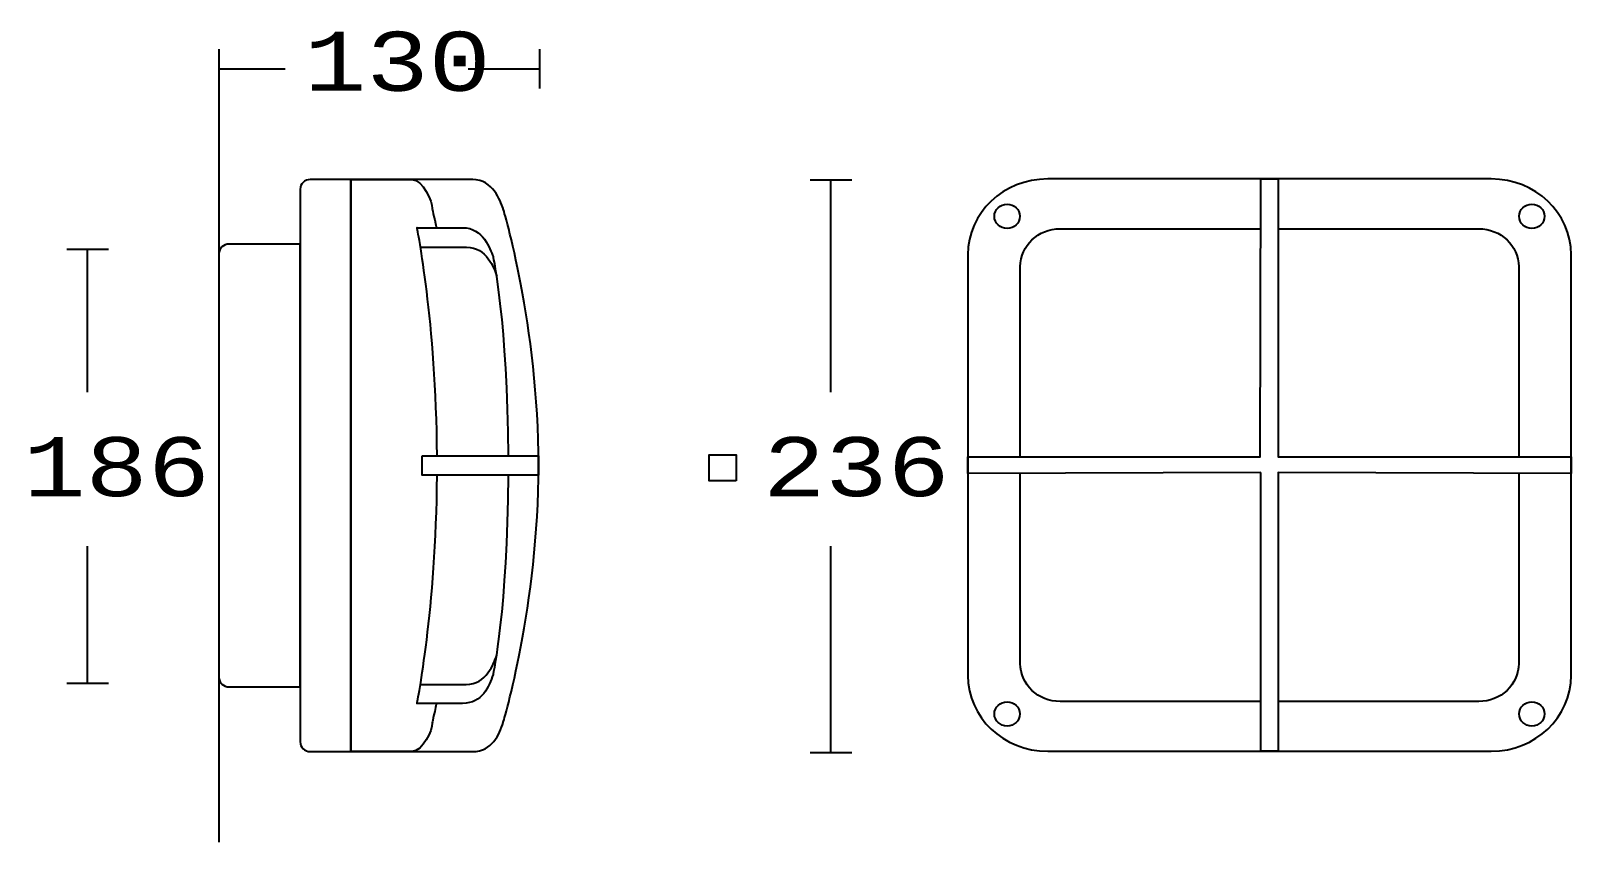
# Model space of a CAD drawing. Extents: x 33 to 259, y 0 to 119.
import ezdxf

# ---------------------------------------------------------------- set-up
doc = ezdxf.new("R2010")
doc.units = 0
doc.layers.add('LIVELLO_1', color=160, linetype='Continuous')
doc.styles.add('STD', font='txt')

# ---------------------------------------------------------------- blocks, each defined once
blk = doc.blocks.new('AI9-BLK1')
at = {"layer": 'LIVELLO_1', "color": 7}
for p, q in [((-69.83, 56.46), (-69.83, 50.66)), ((-22.8, 56.46), (-22.8, 50.66)), ((-69.83, 53.56), (-60.12, 53.56)), ((-69.83, 53.56), (-69.83, -59.96)), ((-33.23, 53.56), (-22.8, 53.56)), ((16.92, 37.28), (23.03, 37.28)), ((19.97, 6.12), (19.97, 37.28)), ((-92.16, 27.12), (-86.04, 27.12)), ((-89.1, 6.12), (-89.1, 27.12)), ((-89.1, -36.61), (-89.1, -16.5)), ((19.97, -46.77), (19.97, -16.5)), ((-92.16, -36.61), (-86.04, -36.61)), ((16.92, -46.77), (23.03, -46.77))]:
    blk.add_line(p, q, dxfattribs=at)
for points in [[(83.06, -5.7), (40.06, -5.82), (40.06, -3.39), (82.95, -3.39), (83.06, 37.4), (85.62, 37.4), (85.62, -3.39), (128.61, -3.39), (128.61, -5.82), (85.62, -5.7), (85.62, -46.61), (83.06, -46.61)], [(-40.02, -3.25), (-22.92, -3.25), (-22.92, -6.08), (-40.02, -6.08)], [(6.07, -6.92), (2.13, -6.92), (2.13, -3.08), (6.07, -3.08)]]:
    blk.add_lwpolyline(points, close=True, dxfattribs=at)
for centre, ratio in [((45.84, 31.92), 0.949556), ((122.84, 31.92), 0.949643), ((45.84, -41.13), 0.948454), ((122.84, -41.13), 0.948541)]:
    blk.add_ellipse(centre, major_axis=(-1.87, 0), ratio=ratio, dxfattribs=at)
for points, knots in [([(-50.47, -46.65), (-50.47, -46.65), (-56.42, -46.65), (-56.42, -46.65), (-57.24, -46.65), (-57.91, -46.02), (-57.91, -45.23), (-57.91, -45.23), (-57.91, 35.9), (-57.91, 35.9), (-57.91, 36.69), (-57.24, 37.32), (-56.42, 37.32), (-56.42, 37.32), (-50.47, 37.32), (-50.47, 37.32), (-50.47, 37.32), (-50.47, -46.65), (-50.47, -46.65)], [0, 0, 0, 0, 1, 1, 1, 2, 2, 2, 3, 3, 3, 4, 4, 4, 5, 5, 5, 6, 6, 6, 6]), ([(-37.88, -39.52), (-38.29, -41.36), (-38.55, -42.47), (-38.55, -42.47), (-38.43, -43.45), (-39.93, -46.65), (-41.51, -46.65), (-41.51, -46.65), (-50.47, -46.65), (-50.47, -46.65), (-50.47, -46.65), (-50.47, 37.32), (-50.47, 37.32), (-50.47, 37.32), (-41.51, 37.32), (-41.51, 37.32), (-39.93, 37.32), (-38.43, 34.06), (-38.55, 33.08), (-38.55, 33.08), (-38.29, 32.03), (-37.88, 30.19)], [0, 0, 0, 0, 1, 1, 1, 2, 2, 2, 3, 3, 3, 4, 4, 4, 5, 5, 5, 6, 6, 6, 7, 7, 7, 7]), ([(-50.47, 37.32), (-50.47, 37.32), (-32.59, 37.32), (-32.59, 37.32), (-29.61, 37.32), (-28.54, 34.18), (-28.12, 33.08), (-28.12, 33.08), (-22.92, 15.83), (-22.92, -4.64), (-22.92, -25.16), (-28.12, -42.41), (-28.12, -42.41), (-28.67, -44.13), (-29.72, -46.65), (-32.59, -46.65), (-32.59, -46.65), (-50.47, -46.65), (-50.47, -46.65), (-50.47, -46.65), (-50.47, 37.32), (-50.47, 37.32)], [0, 0, 0, 0, 1, 1, 1, 2, 2, 2, 3, 3, 3, 4, 4, 4, 5, 5, 5, 6, 6, 6, 7, 7, 7, 7]), ([(51.79, 37.4), (51.79, 37.4), (116.89, 37.4), (116.89, 37.4), (123.36, 37.4), (128.61, 32.42), (128.61, 26.28), (128.61, 26.28), (128.61, -35.48), (128.61, -35.48), (128.61, -41.63), (123.36, -46.61), (116.89, -46.61), (116.89, -46.61), (51.79, -46.61), (51.79, -46.61), (45.31, -46.61), (40.06, -41.63), (40.06, -35.48), (40.06, -35.48), (40.06, 26.28), (40.06, 26.28), (40.06, 32.42), (45.31, 37.4), (51.79, 37.4)], [0, 0, 0, 0, 1, 1, 1, 2, 2, 2, 3, 3, 3, 4, 4, 4, 5, 5, 5, 6, 6, 6, 7, 7, 7, 8, 8, 8, 8]), ([(-37.81, -3.24), (-37.94, 16.49), (-40.76, 30.25), (-40.76, 30.25), (-40.76, 30.25), (-34.06, 30.25), (-34.06, 30.25), (-31.08, 30.25), (-30.01, 27.12), (-29.6, 26.01), (-29.6, 26.01), (-27.49, 16.28), (-27.39, -3.24)], [0, 0, 0, 0, 1, 1, 1, 2, 2, 2, 3, 3, 3, 4, 4, 4, 4]), ([(47.76, -3.39), (47.76, -3.39), (47.76, 24.54), (47.76, 24.54), (47.76, 27.61), (50.39, 30.1), (53.63, 30.1), (53.63, 30.1), (83.18, 30.1), (83.18, 30.1)], [0, 0, 0, 0, 1, 1, 1, 2, 2, 2, 3, 3, 3, 3]), ([(85.61, 30.1), (85.61, 30.1), (115.05, 30.1), (115.05, 30.1), (118.29, 30.1), (120.92, 27.61), (120.92, 24.54), (120.92, 24.54), (120.92, -3.39), (120.92, -3.39)], [0, 0, 0, 0, 1, 1, 1, 2, 2, 2, 3, 3, 3, 3]), ([(-57.92, -37.16), (-57.92, -37.16), (-68.34, -37.17), (-68.34, -37.17), (-69.16, -37.17), (-69.83, -36.53), (-69.83, -35.76), (-69.83, -35.76), (-69.83, 26.42), (-69.83, 26.42), (-69.83, 27.21), (-69.16, 27.84), (-68.34, 27.84), (-68.34, 27.84), (-57.92, 27.83), (-57.92, 27.83), (-57.92, 27.83), (-57.92, -37.16), (-57.92, -37.16)], [0, 0, 0, 0, 1, 1, 1, 2, 2, 2, 3, 3, 3, 4, 4, 4, 5, 5, 5, 6, 6, 6, 6]), ([(-40.2, 27.4), (-40.2, 27.4), (-33.5, 27.4), (-33.5, 27.4), (-30.52, 27.4), (-29.45, 24.27), (-29.04, 23.16)], [0, 0, 0, 0, 1, 1, 1, 2, 2, 2, 2]), ([(-27.39, -6.13), (-27.49, -25.66), (-29.6, -35.34), (-29.6, -35.34), (-30.14, -37.06), (-31.19, -39.58), (-34.06, -39.58), (-34.06, -39.58), (-40.76, -39.58), (-40.76, -39.58), (-40.76, -39.58), (-37.94, -25.84), (-37.81, -6.13)], [0, 0, 0, 0, 1, 1, 1, 2, 2, 2, 3, 3, 3, 4, 4, 4, 4]), ([(83.18, -39.3), (83.18, -39.3), (53.63, -39.3), (53.63, -39.3), (50.39, -39.3), (47.76, -36.81), (47.76, -33.74), (47.76, -33.74), (47.76, -5.94), (47.76, -5.94)], [0, 0, 0, 0, 1, 1, 1, 2, 2, 2, 3, 3, 3, 3]), ([(120.92, -5.94), (120.92, -5.94), (120.92, -33.74), (120.92, -33.74), (120.92, -36.81), (118.29, -39.3), (115.05, -39.3), (115.05, -39.3), (85.61, -39.3), (85.61, -39.3)], [0, 0, 0, 0, 1, 1, 1, 2, 2, 2, 3, 3, 3, 3]), ([(-40.25, -36.81), (-40.25, -36.81), (-33.55, -36.81), (-33.55, -36.81), (-30.57, -36.81), (-29.49, -33.68), (-29.08, -32.57)], [0, 0, 0, 0, 1, 1, 1, 2, 2, 2, 2])]:
    blk.add_open_spline(points, degree=3, knots=knots, dxfattribs=at)
at = {"layer": 'LIVELLO_1', "color": 7, "char_height": 8.6744, "attachment_point": 1, "style": 'STD'}
for s, insert in [('\\fCourier|b0|i0;\\H8.6744;\\W1.05;\\C7;130', (-57.31, 59.02)), ('\\fCourier|b0|i0;\\H8.6744;\\W1.05;\\C7;186', (-98.53, -0.49)), ('\\fCourier|b0|i0;\\H8.6744;\\W1.05;\\C7;236', (10.02, -0.49))]:
    blk.add_mtext(s, dxfattribs=dict(at, insert=insert))

msp = doc.modelspace()

# ---------------------------------------------------------------- block references
at = {"layer": 'LIVELLO_1', "color": 7}
msp.add_blockref('AI9-BLK1', (130.004296, 59.993582), dxfattribs=at)

doc.saveas('drawing.dxf')
